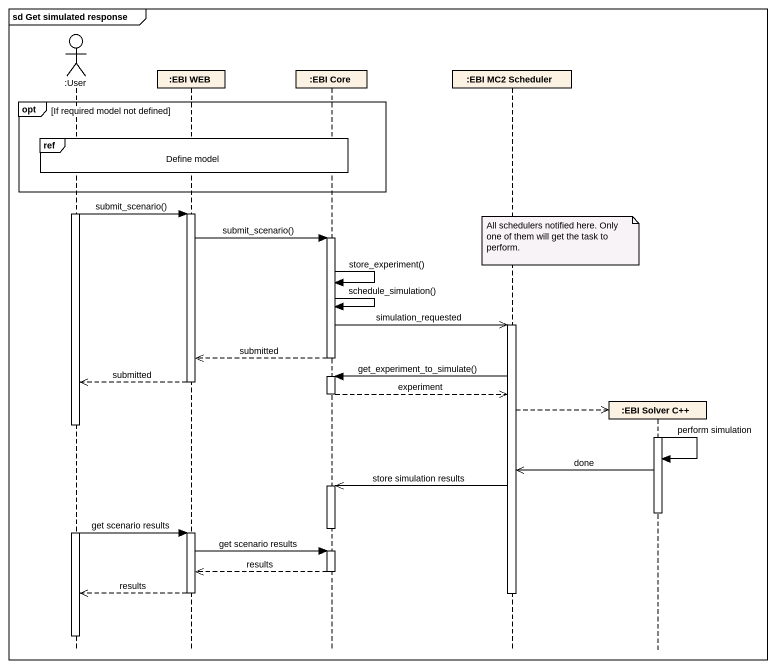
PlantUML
@startuml
mainframe sd Get simulated response
hide footbox
actor ":User" as User
participant ":EBI WEB" as EBI_WEB
participant ":EBI Core" as EBI_Core
participant ":EBI MC2 Scheduler" as EBI_MC2_Scheduler
participant ":EBI Solver C++" as EBI_Solver_C

opt If required model not defined
  ref over User, EBI_WEB, EBI_Core : Define model
end
activate User
User -> EBI_WEB : submit_scenario()
activate EBI_WEB
EBI_WEB -> EBI_Core : submit_scenario()
activate EBI_Core
note over EBI_MC2_Scheduler : All schedulers notified here. Only one of them will get the task to perform.
EBI_Core -> EBI_Core : store_experiment()
EBI_Core -> EBI_Core : schedule_simulation()
EBI_Core ->> EBI_MC2_Scheduler : simulation_requested
activate EBI_MC2_Scheduler
EBI_Core -->> EBI_WEB : submitted
deactivate EBI_Core
EBI_MC2_Scheduler -> EBI_Core : get_experiment_to_simulate()
activate EBI_Core
EBI_WEB -->> User : submitted
deactivate EBI_WEB
EBI_Core -->> EBI_MC2_Scheduler : experiment
deactivate EBI_Core
EBI_MC2_Scheduler -->> EBI_Solver_C **
deactivate User
activate EBI_Solver_C
EBI_Solver_C -> EBI_Solver_C : perform simulation
EBI_Solver_C ->> EBI_MC2_Scheduler : done
EBI_MC2_Scheduler ->> EBI_Core : store simulation results
activate EBI_Core
deactivate EBI_Solver_C
deactivate EBI_Core
activate User
User -> EBI_WEB : get scenario results
activate EBI_WEB
EBI_WEB -> EBI_Core : get scenario results
activate EBI_Core
EBI_Core -->> EBI_WEB : results
deactivate EBI_Core
EBI_WEB -->> User : results
deactivate EBI_WEB
deactivate EBI_MC2_Scheduler
deactivate User
@enduml
